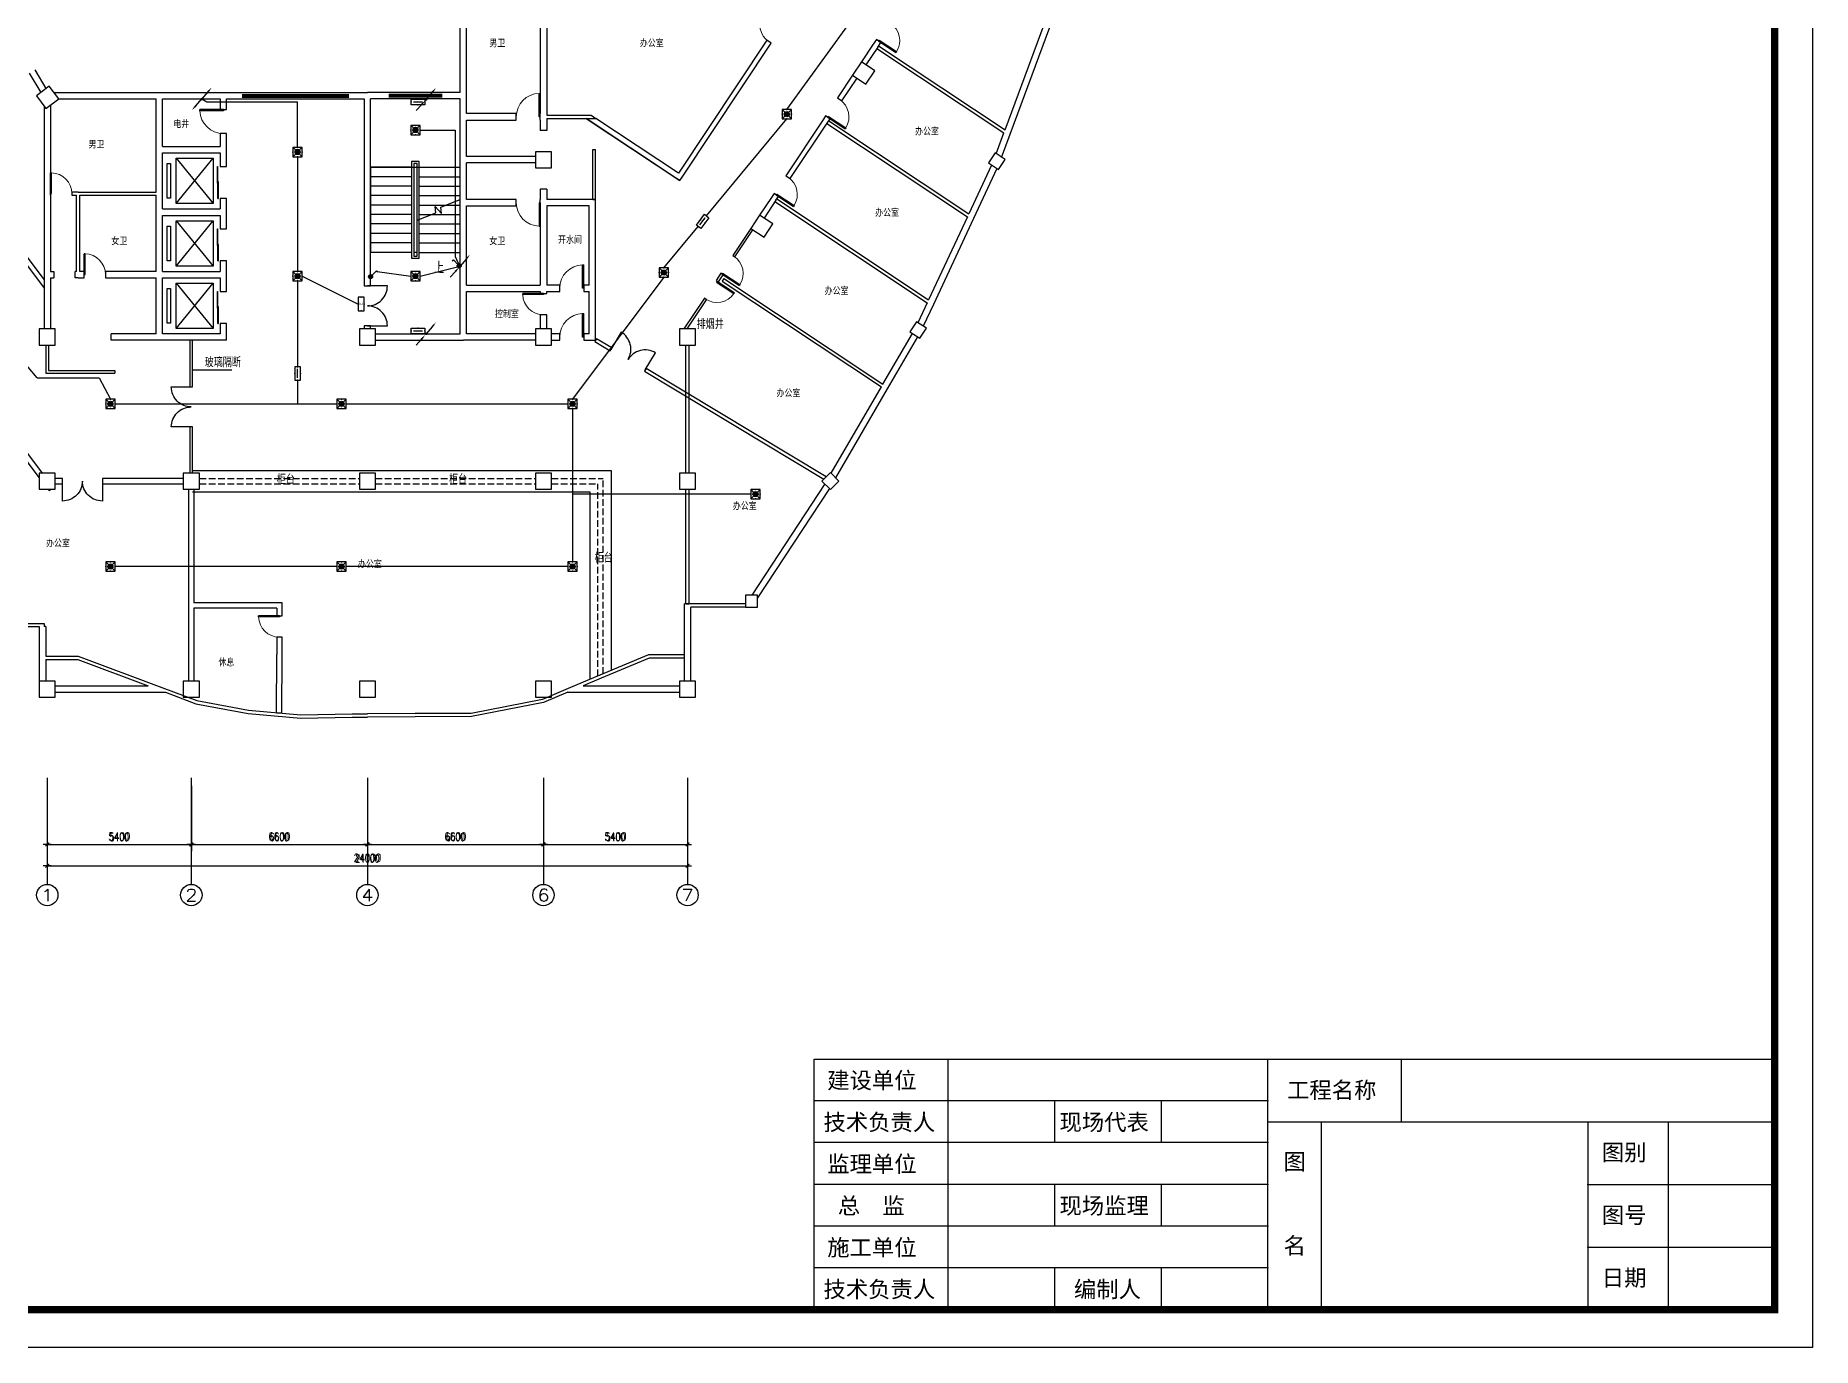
# Model space of a CAD drawing. Extents: x -149393 to 1177518, y -366685 to 296590.
# Drawn here: x 659243 to 725849, y -276685 to -227495 of the extents above; entities that cross this region are included whole.
import ezdxf
from ezdxf.enums import TextEntityAlignment as Align

# ---------------------------------------------------------------- set-up
doc = ezdxf.new("R2010")
doc.units = 0
doc.header["$LTSCALE"] = 1000
doc.header["$MEASUREMENT"] = 0
doc.linetypes.add('DASH', pattern=[0.35, 0.25, -0.1])
doc.linetypes.add('常规', pattern=[20, 10, 0, 10])
doc.layers.get('0').update_dxf_attribs({"linetype": 'CONTINUOUS'})
doc.layers.get('Defpoints').update_dxf_attribs({"linetype": 'CONTINUOUS'})
for name, color, linetype in [('AXIS', 3, 'CONTINUOUS'), ('COLUMN', 9, 'CONTINUOUS'), ('EQUIP-消防', 3, 'CONTINUOUS'), ('LWIRE', 4, 'CONTINUOUS'), ('PUB_TITLE', 253, 'CONTINUOUS'), ('STAIR', 2, 'CONTINUOUS'), ('TEL_SYMB', 3, 'CONTINUOUS'), ('TEL_TEXT', 7, 'CONTINUOUS'), ('TH_TEXT', 7, 'CONTINUOUS'), ('WALL', 9, 'CONTINUOUS'), ('WALL-MOVE', 6, 'CONTINUOUS'), ('WINDOW', 4, 'CONTINUOUS'), ('WIRE-应急', 60, '常规')]:
    doc.layers.add(name, color=color, linetype=linetype)
doc.styles.add('_TCH_AXIS', font='COMPLEX', dxfattribs={"bigfont": 'GBCBIG'})
doc.styles.add('_TCH_DIM', font='SIMPLEX', dxfattribs={"bigfont": 'GBCBIG'})
doc.styles.add('_TCH_DIM_T3', font='SIMPLEX', dxfattribs={"width": 0.705882, "bigfont": 'GBCBIG'})
doc.styles.add('_TEL_DIM', font='', dxfattribs={"width": 0.8, "height": 3.5})
doc.styles.add('DIM_FONT', font='SIMPLEX.shx', dxfattribs={"width": 0.8})
doc.styles.get("Standard").update_dxf_attribs({"font": 'gbenor.shx', "bigfont": 'gbcbig.shx'})
doc.styles.add('宋体', font='')
doc.styles.get('_TEL_DIM').set_extended_font_data('SimSun')
doc.styles.get('宋体').set_extended_font_data('SimSun')
doc.dimstyles.new('_TCH_ARCH&&100', dxfattribs={"dimtxt": 297.5, "dimasz": 100, "dimexe": 250, "dimexo": 300, "dimgap": 126.25, "dimtad": 1, "dimdec": 0, "dimzin": 0, "dimdsep": 46, "dimtxsty": '_TCH_DIM_T3', "dimblk": 'ARCHTICK', "dimcen": 0.09, "dimclrt": 7, "dimazin": 2, "dimtfac": 1, "dimtdec": 0, "dimtix": 1, "dimtmove": 2, "dimatfit": 3, "dimfxl": 1, "dimtolj": 1, "dimtzin": 0, "dimarcsym": 0})
doc.dimstyles.new('DIMN', dxfattribs={"dimtxt": 300, "dimasz": 1, "dimexe": 250, "dimexo": 300, "dimgap": 150, "dimtad": 1, "dimdec": 0, "dimdsep": 46, "dimtxsty": 'DIM_FONT', "dimblk": '_DIMX', "dimcen": 2.5, "dimclrt": 7, "dimadec": 0, "dimazin": 0, "dimtfac": 1, "dimtdec": 0, "dimtix": 1, "dimtmove": 2, "dimatfit": 3, "dimldrblk": '_DIMX', "dimfxl": 1, "dimtolj": 1, "dimarcsym": 0})

# ---------------------------------------------------------------- blocks, each defined once
blk = doc.blocks.new('$equip_U$00000427(cyc-PC)')
for p, q in [((-0.43, -0.43), (0.43, 0.43)), ((-0.43, 0.43), (0.43, -0.43))]:
    blk.add_line(p, q)
blk.add_lwpolyline([(-0.5, 0.5), (-0.5, -0.5), (0.5, -0.5), (0.5, 0.5)], close=True)
blk.add_circle((0, 0), 0.275)
for p in [(-0.5, 0), (0, 0.5), (0.5, 0), (0, -0.5)]:
    blk.add_point(p)
for points in [[(-0.24, 0.14), (0.24, 0.14), (-0.27, 0), (0.27, 0)], [(-0.24, -0.14), (0.24, -0.14), (-0.27, 0), (0.27, 0)], [(-0.14, 0.24), (0.14, 0.24), (-0.24, 0.14), (0.24, 0.14)], [(0, 0.27), (0, 0.27), (-0.14, 0.24), (0.14, 0.24)], [(-0.14, -0.24), (0.14, -0.24), (-0.24, -0.14), (0.24, -0.14)], [(0, -0.27), (0, -0.27), (-0.14, -0.24), (0.14, -0.24)]]:
    blk.add_solid(points)
at = {"color": 7, "style": '_TEL_DIM', "flags": 1}
blk.add_attdef('A', text='', height=0.00002, dxfattribs=at).set_placement((0, 0), align=Align.MIDDLE_CENTER)
blk = doc.blocks.new('$TelecSys$00000079')
for p, q in [((0.7, 0.7), (0, 0)), ((0.1, 0.1), (0.1, 0.1)), ((-0.1, -0.1), (-0.1, -0.1))]:
    blk.add_line(p, q)
at = {"const_width": 0.142}
blk.add_lwpolyline([(-0.07, 0, 1), (0.07, 0, 1)], format="xyb", close=True, dxfattribs=at)
blk.add_solid([(0.63, 0.77), (0.77, 0.63), (1.15, 1.15)])
at = {"width": 0.8, "flags": 9}
blk.add_attdef('A', (0, 0), '', height=0.00002, dxfattribs=at)
blk = doc.blocks.new('$TelecSys$00000078')
for p, q in [((0.1, 0.1), (0.1, 0.1)), ((1.15, 1.15), (0.55, 0.55)), ((-0.1, -0.1), (-0.1, -0.1))]:
    blk.add_line(p, q)
at = {"const_width": 0.142}
blk.add_lwpolyline([(-0.07, 0, 1), (0.07, 0, 1)], format="xyb", close=True, dxfattribs=at)
blk.add_solid([(0.62, 0.48), (0.48, 0.62), (0.1, 0.1)])
at = {"width": 0.8, "flags": 9}
blk.add_attdef('A', (0, 0), '', height=0.00002, dxfattribs=at)
blk = doc.blocks.new('$equip_U$00000108(cyc-PC)')
for p, q in [((-0.72, 0.6), (-0.72, 0)), ((0.72, 0.6), (-0.72, 0.6)), ((-0.72, 0), (0.72, 0)), ((-0.48, 0.3), (0.48, 0.3)), ((0.72, 0), (0.72, 0.6))]:
    blk.add_line(p, q)
for p in [(-0.72, 0.3), (0, 0.6), (0, 0), (0.72, 0.3)]:
    blk.add_point(p)
blk.add_solid([(0.24, 0.23), (0.53, 0.3), (0.24, 0.37)])
at = {"color": 7, "style": '_TEL_DIM', "flags": 1}
blk.add_attdef('A', text='', height=0.00002, dxfattribs=at).set_placement((0, 0), align=Align.MIDDLE_CENTER)
blk = doc.blocks.new('$equip_U$00000446(cyc-PC)')
for p, q in [((0.72, 0.66), (-0.72, 0.66)), ((-0.72, 0.66), (-0.72, 0)), ((-0.72, 0), (0.72, 0)), ((0.72, 0), (0.72, 0.66))]:
    blk.add_line(p, q)
for p in [(-0.72, 0.33), (0, 0.66), (0, 0), (0.72, 0.33)]:
    blk.add_point(p)
at = {"width": 0.8}
blk.add_text('E', height=0.45, dxfattribs=at).set_placement((-0.08, 0.11))
at = {"color": 7, "style": '_TEL_DIM', "flags": 1}
blk.add_attdef('A', text='', height=0.00002, dxfattribs=at).set_placement((0, 0), align=Align.MIDDLE_CENTER)
blk = doc.blocks.new('$equip_U$00000423(cyc-PC)')
for p, q in [((0.15, 0.36), (0.63, 0.83)), ((0.63, 0.83), (0.77, 0.69))]:
    blk.add_line(p, q)
blk.add_circle((0, 0.21), 0.208)
for p in [(-0.21, 0.21), (-0.05, 0.4), (0, 0), (0.21, 0.21), (0.7, 0.76)]:
    blk.add_point(p)
for points in [[(-0.18, 0.31), (0.18, 0.31), (-0.21, 0.21), (0.21, 0.21)], [(-0.18, 0.1), (0.18, 0.1), (-0.21, 0.21), (0.21, 0.21)], [(-0.1, 0.39), (0.1, 0.39), (-0.18, 0.31), (0.18, 0.31)], [(-0.1, 0.03), (0.1, 0.03), (-0.18, 0.1), (0.18, 0.1)], [(0, 0.42), (0, 0.42), (-0.1, 0.39), (0.1, 0.39)], [(0, 0), (0, 0), (-0.1, 0.03), (0.1, 0.03)]]:
    blk.add_solid(points)
at = {"color": 7, "style": '_TEL_DIM', "flags": 1}
blk.add_attdef('A', text='', height=0.00002, dxfattribs=at).set_placement((0, 0), align=Align.MIDDLE_CENTER)
blk = doc.blocks.new('_DIMX')
blk.add_line((-150, 0), (150, 0))
at = {"const_width": 50}
blk.add_lwpolyline([(-70, -70), (70, 70)], dxfattribs=at)
blk = doc.blocks.new('_ArchTick')
at = {"color": 0, "linetype": 'ByBlock', "const_width": 0.4}
blk.add_lwpolyline([(-0.5, -0.5), (0.5, 0.5)], dxfattribs=at)
blk = doc.blocks.new('*D1263')
at = {"layer": 'AXIS', "color": 0, "lineweight": -2, "transparency": 16777216}
for p, q in [((671683, -255624), (671683, -258074)), ((678283, -255624), (678283, -258074)), ((671683, -257824), (678283, -257824))]:
    blk.add_line(p, q, dxfattribs=at)
at = {"layer": 'Defpoints', "color": 0, "transparency": 16777216}
for p in [(671683, -255324), (678283, -255324), (678283, -257824)]:
    blk.add_point(p, dxfattribs=at)
at = {"layer": 'AXIS', "color": 0, "lineweight": -2, "transparency": 16777216, "xscale": 100, "yscale": 100, "zscale": 100, "rotation": 180}
blk.add_blockref('_ArchTick', (671683, -257824), dxfattribs=at)
at = {"layer": 'AXIS', "color": 0, "lineweight": -2, "transparency": 16777216, "xscale": 100, "yscale": 100, "zscale": 100}
blk.add_blockref('_ArchTick', (678283, -257824), dxfattribs=at)
at = {"layer": 'AXIS', "color": 7, "transparency": 16777216, "insert": (674983, -257549), "char_height": 297.5, "attachment_point": 5, "style": '_TCH_DIM_T3'}
blk.add_mtext('\\A1;6600', dxfattribs=at)
blk = doc.blocks.new('*D1264')
at = {"layer": 'AXIS', "color": 0, "lineweight": -2, "transparency": 16777216}
for p, q in [((678283, -255624), (678283, -258074)), ((683683, -255624), (683683, -258074)), ((678283, -257824), (683683, -257824))]:
    blk.add_line(p, q, dxfattribs=at)
at = {"layer": 'Defpoints', "color": 0, "transparency": 16777216}
for p in [(678283, -255324), (683683, -255324), (683683, -257824)]:
    blk.add_point(p, dxfattribs=at)
at = {"layer": 'AXIS', "color": 0, "lineweight": -2, "transparency": 16777216, "xscale": 100, "yscale": 100, "zscale": 100, "rotation": 180}
blk.add_blockref('_ArchTick', (678283, -257824), dxfattribs=at)
at = {"layer": 'AXIS', "color": 0, "lineweight": -2, "transparency": 16777216, "xscale": 100, "yscale": 100, "zscale": 100}
blk.add_blockref('_ArchTick', (683683, -257824), dxfattribs=at)
at = {"layer": 'AXIS', "color": 7, "transparency": 16777216, "insert": (680983, -257549), "char_height": 297.5, "attachment_point": 5, "style": '_TCH_DIM_T3'}
blk.add_mtext('\\A1;5400', dxfattribs=at)
blk = doc.blocks.new('*D1265')
at = {"layer": 'AXIS', "color": 0, "lineweight": -2, "transparency": 16777216}
for p, q in [((665083, -255624), (665083, -258074)), ((671683, -255624), (671683, -258074)), ((665083, -257824), (671683, -257824))]:
    blk.add_line(p, q, dxfattribs=at)
at = {"layer": 'Defpoints', "color": 0, "transparency": 16777216}
for p in [(665083, -255324), (671683, -255324), (671683, -257824)]:
    blk.add_point(p, dxfattribs=at)
at = {"layer": 'AXIS', "color": 0, "lineweight": -2, "transparency": 16777216, "xscale": 100, "yscale": 100, "zscale": 100, "rotation": 180}
blk.add_blockref('_ArchTick', (665083, -257824), dxfattribs=at)
at = {"layer": 'AXIS', "color": 0, "lineweight": -2, "transparency": 16777216, "xscale": 100, "yscale": 100, "zscale": 100}
blk.add_blockref('_ArchTick', (671683, -257824), dxfattribs=at)
at = {"layer": 'AXIS', "color": 7, "transparency": 16777216, "insert": (668383, -257549), "char_height": 297.5, "attachment_point": 5, "style": '_TCH_DIM_T3'}
blk.add_mtext('\\A1;6600', dxfattribs=at)
blk = doc.blocks.new('*D1266')
at = {"layer": 'AXIS', "color": 0, "lineweight": -2, "transparency": 16777216}
for p, q in [((659683, -255624), (659683, -258074)), ((665083, -255624), (665083, -258074)), ((659683, -257824), (665083, -257824))]:
    blk.add_line(p, q, dxfattribs=at)
at = {"layer": 'Defpoints', "color": 0, "transparency": 16777216}
for p in [(659683, -255324), (665083, -255324), (665083, -257824)]:
    blk.add_point(p, dxfattribs=at)
at = {"layer": 'AXIS', "color": 0, "lineweight": -2, "transparency": 16777216, "xscale": 100, "yscale": 100, "zscale": 100, "rotation": 180}
blk.add_blockref('_ArchTick', (659683, -257824), dxfattribs=at)
at = {"layer": 'AXIS', "color": 0, "lineweight": -2, "transparency": 16777216, "xscale": 100, "yscale": 100, "zscale": 100}
blk.add_blockref('_ArchTick', (665083, -257824), dxfattribs=at)
at = {"layer": 'AXIS', "color": 7, "transparency": 16777216, "insert": (662383, -257549), "char_height": 297.5, "attachment_point": 5, "style": '_TCH_DIM_T3'}
blk.add_mtext('\\A1;5400', dxfattribs=at)
blk = doc.blocks.new('*D1267')
at = {"layer": 'AXIS', "color": 0, "lineweight": -2, "transparency": 16777216}
for p, q in [((659683, -255624), (659683, -258874)), ((683683, -255624), (683683, -258874)), ((659683, -258624), (683683, -258624))]:
    blk.add_line(p, q, dxfattribs=at)
at = {"layer": 'Defpoints', "color": 0, "transparency": 16777216}
for p in [(659683, -255324), (683683, -255324), (683683, -258624)]:
    blk.add_point(p, dxfattribs=at)
at = {"layer": 'AXIS', "color": 0, "lineweight": -2, "transparency": 16777216, "xscale": 100, "yscale": 100, "zscale": 100, "rotation": 180}
blk.add_blockref('_ArchTick', (659683, -258624), dxfattribs=at)
at = {"layer": 'AXIS', "color": 0, "lineweight": -2, "transparency": 16777216, "xscale": 100, "yscale": 100, "zscale": 100}
blk.add_blockref('_ArchTick', (683683, -258624), dxfattribs=at)
at = {"layer": 'AXIS', "color": 7, "transparency": 16777216, "insert": (671683, -258349), "char_height": 297.5, "attachment_point": 5, "style": '_TCH_DIM_T3'}
blk.add_mtext('\\A1;24000', dxfattribs=at)
blk = doc.blocks.new('_FZHK')
blk.add_lwpolyline([(-0.5, -0.5), (0.5, -0.5), (0.5, 0.5), (-0.5, 0.5)], close=True)
blk = doc.blocks.new('$TCHSYS$DOOR2D')
for p, q in [((0.45, 0.975), (0.5, 0.975)), ((0.45, 0), (0.45, 0.975)), ((0.5, 0), (0.5, 0.975)), ((0.5, 0), (0.45, 0))]:
    blk.add_line(p, q)
at = {"lineweight": 13}
blk.add_arc((0.475, 0), 0.975, 91.46928, 180, dxfattribs=at)
blk = doc.blocks.new('$DorLib2D$00000029')
for p, q in [((-0.5, 0.169), (0.02, 0.169)), ((-0.5, 0.169), (-0.5, 0.15)), ((-0.5, 0.15), (0.02, 0.15)), ((-0.02, 0.187), (-0.02, 0.169)), ((-0.02, 0.187), (0.5, 0.187)), ((-0.02, 0.169), (0.5, 0.169)), ((0.02, 0.15), (0.02, 0.169)), ((0.5, 0.187), (0.5, 0.169))]:
    blk.add_line(p, q)
blk = doc.blocks.new('$DorLib2D$00000001')
for p, q in [((0.45, 0.975), (0.5, 0.975)), ((0.45, 0), (0.45, 0.975)), ((0.5, 0), (0.5, 0.975)), ((0.5, 0), (0.45, 0))]:
    blk.add_line(p, q)
at = {"lineweight": 13}
blk.add_arc((0.475, 0), 0.975, 91.46928, 180, dxfattribs=at)
blk = doc.blocks.new('$TCHSYS$WIN2D')
for p, q in [((-0.5, 0.5), (0.5, 0.5)), ((0.5, 0.167), (-0.5, 0.167)), ((0.5, -0.167), (-0.5, -0.167)), ((-0.5, -0.5), (0.5, -0.5))]:
    blk.add_line(p, q)
blk = doc.blocks.new('会签栏')
at = {"layer": 'PUB_TITLE', "color": 4, "lineweight": 30}
blk.add_lwpolyline([(-18000, 0), (-18000, 4700), (0, 4700)], dxfattribs=at)
at = {"layer": 'PUB_TITLE', "color": 4}
for points in [[(-15500, 4700), (-15500, 0)], [(-9500, 0), (-9500, 4700)], [(-7000, 4700), (-7000, 3525)], [(-9500, 3917), (-18000, 3917)], [(-13500, 3917), (-13500, 3133)], [(-11500, 3917), (-11500, 3133)], [(-9500, 3525), (0, 3525)], [(-8500, 3525), (-8500, 0)], [(-3500, 3525), (-3500, 0)], [(-2000, 3525), (-2000, 0)], [(-9500, 3133), (-18000, 3133)], [(-9500, 2350), (-18000, 2350)], [(-13500, 2350), (-13500, 1567)], [(-11500, 2350), (-11500, 1567)], [(-3500, 2350), (0, 2350)], [(-9500, 1567), (-18000, 1567)], [(-3500, 1175), (0, 1175)], [(-9500, 783), (-18000, 783)], [(-13500, 783), (-13500, 0)], [(-11500, 783), (-11500, 0)]]:
    blk.add_lwpolyline(points, dxfattribs=at)
at = {"layer": 'PUB_TITLE'}
for p in [(-9500, 3917), (-9500, 3133), (-9500, 2350), (-9500, 1567), (-3500, 1175), (-9500, 783)]:
    blk.add_point(p, dxfattribs=at)
at = {"layer": 'PUB_TITLE', "color": 4}
blk.add_point((-3500, 2350), dxfattribs=at)
at = {"lineweight": -3, "style": '宋体'}
for s, p in [('建设单位', (-17758, 4147)), ('工程名称', (-9140, 3965)), ('技术负责人', (-17828, 3363)), ('现场代表', (-13405, 3363)), ('图别', (-3241, 2796)), ('监理单位', (-17758, 2580)), ('图', (-9206, 2624)), ('总  监', (-17560, 1797)), ('现场监理', (-13405, 1797)), ('图号', (-3241, 1621)), ('施工单位', (-17758, 1013)), ('名', (-9206, 1049)), ('日期', (-3241, 446)), ('技术负责人', (-17828, 230)), ('编制人', (-13134, 230))]:
    blk.add_text(s, height=307, dxfattribs=at).set_placement(p)

msp = doc.modelspace()

# ---------------------------------------------------------------- linework, layer by layer
at = {"color": 59}
for p, q in [((664509.1, -232098.2), (665899.3, -233798.2)), ((664509.1, -233798.2), (665899.3, -232098.2)), ((664509.1, -234438.2), (665899.3, -236138.2)), ((664509.1, -236138.2), (665899.3, -234438.2)), ((664509.1, -236778.2), (665899.3, -238478.2)), ((664509.1, -238478.2), (665899.3, -236778.2))]:
    msp.add_line(p, q, dxfattribs=at)
for points in [[(679884.5, -230602.7), (683397.2, -232936.6)], [(665132.8, -240023.2), (666596.8, -240023.2)], [(665132.8, -243798.2), (680822.8, -243798.2), (680822.8, -251305.1)], [(665132.8, -244598.2), (680022.8, -244598.2), (680022.8, -251640.4)]]:
    msp.add_lwpolyline(points)
for points in [[(664179.2, -232298.2), (664307.6, -232298.2), (664307.6, -233598.2), (664179.2, -233598.2)], [(664509.1, -232098.2), (665899.3, -232098.2), (665899.3, -233798.2), (664509.1, -233798.2)], [(664509.1, -234438.2), (665899.3, -234438.2), (665899.3, -236138.2), (664509.1, -236138.2)], [(664179.2, -234638.2), (664307.6, -234638.2), (664307.6, -235938.2), (664179.2, -235938.2)], [(664179.2, -236978.2), (664307.6, -236978.2), (664307.6, -238278.2), (664179.2, -238278.2)], [(664509.1, -236778.2), (665899.3, -236778.2), (665899.3, -238478.2), (664509.1, -238478.2)]]:
    msp.add_lwpolyline(points, close=True, dxfattribs=at)
at = {"layer": 'AXIS'}
for p, q in [((659682.8, -255324), (659682.8, -259324)), ((665082.8, -255324), (665082.8, -259324)), ((671682.8, -255324), (671682.8, -259324)), ((678282.8, -255324), (678282.8, -259324)), ((683682.8, -255324), (683682.8, -259324))]:
    msp.add_line(p, q, dxfattribs=at)
for centre in [(659682.8, -259724), (665082.8, -259724), (671682.8, -259724), (678282.8, -259724), (683682.8, -259724)]:
    msp.add_circle(centre, 400, dxfattribs=at)
at = {"layer": 'PUB_TITLE'}
msp.add_lwpolyline([(607049.5, -192676.1), (725849.5, -192676.1), (725849.5, -276684.6), (607049.5, -276684.6)], close=True, dxfattribs=at)
at = {"layer": 'PUB_TITLE', "const_width": 270.7}
msp.add_lwpolyline([(614120.9, -194090.4), (724435.2, -194090.4), (724435.2, -275270.4), (614120.9, -275270.4), (614120.9, -194090.4)], close=True, dxfattribs=at)
at = {"layer": 'STAIR', "color": 59}
for p, q in [((671802.8, -232435), (671802.8, -235624.4)), ((673338.4, -232435), (671802.8, -232435)), ((671802.8, -232435), (675162.8, -232435)), ((673627.2, -232218.5), (673338.4, -232218.5)), ((673338.4, -232218.5), (673338.4, -235841)), ((673548.4, -232297.2), (673417.2, -232297.2)), ((673417.2, -232297.2), (673417.2, -235762.2)), ((673417.2, -232435), (673417.2, -235624.4)), ((673548.4, -235762.2), (673548.4, -232297.2)), ((673548.4, -234278.1), (673548.4, -232435)), ((673627.2, -235841), (673627.2, -232218.5)), ((673627.2, -232435), (675162.8, -232435)), ((675162.8, -233640.2), (675162.8, -232435)), ((673338.4, -232789.4), (671802.8, -232789.4)), ((673627.2, -232789.4), (675162.8, -232789.4)), ((673338.4, -233143.8), (671802.8, -233143.8)), ((673338.4, -233498.1), (671802.8, -233498.1)), ((673627.2, -233143.8), (675162.8, -233143.8)), ((673627.2, -233498.1), (675162.8, -233498.1)), ((674433.1, -233928.5), (675162.8, -233640.2)), ((675162.8, -235624.4), (675162.8, -233781.3)), ((673338.4, -233852.5), (671802.8, -233852.5)), ((673338.4, -234206.9), (671802.8, -234206.9)), ((673548.4, -234419.2), (674253.7, -234140.5)), ((673548.4, -235624.4), (673548.4, -234419.2)), ((673627.2, -233852.5), (674625.4, -233852.5)), ((673627.2, -234206.9), (674085.7, -234206.9)), ((674085.7, -234206.9), (675162.8, -234206.9)), ((674253.7, -234140.5), (674226.9, -233907.9)), ((674226.9, -233907.9), (674461.1, -234172)), ((674461.1, -234172), (674433.1, -233928.5)), ((674625.4, -233852.5), (675162.8, -233852.5)), ((673338.4, -234561.3), (671802.8, -234561.3)), ((673338.4, -234915.6), (671802.8, -234915.6)), ((673627.2, -234561.3), (675162.8, -234561.3)), ((673627.2, -234915.6), (675162.8, -234915.6)), ((673338.4, -235270), (671802.8, -235270)), ((673338.4, -235624.4), (671802.8, -235624.4)), ((673548.4, -235624.4), (673417.2, -235624.4)), ((673417.2, -235762.2), (673548.4, -235762.2)), ((673627.2, -235270), (675162.8, -235270)), ((673627.2, -235624.4), (675162.8, -235624.4)), ((673338.4, -235841), (673627.2, -235841))]:
    msp.add_line(p, q, dxfattribs=at)
at = {"layer": 'TEL_SYMB', "color": 59}
msp.add_lwpolyline([(674355.6, -235801.6, 0, 0, 0), (674355.6, -234600.6, 105, 0, 0), (674355.6, -234206.9, 0, 0, 0)], format="xyseb", dxfattribs=at)
at = {"layer": 'WALL', "color": 59}
for p, q in [((695583.8, -231025.1), (697551.3, -225711)), ((675162.8, -229633.3), (675162.8, -226168.8)), ((675402.8, -229753.3), (675402.8, -226301.7)), ((695777.7, -231192.8), (697756.7, -225847.5)), ((678162.8, -226978.3), (678162.8, -230422.7)), ((678402.8, -226978.3), (678402.8, -230482.7)), ((690778.2, -227976.4), (695541, -231140.8)), ((690844.7, -227876.4), (695583.8, -231025.1)), ((659005.3, -228901.5), (659436.6, -229631.5)), ((659211.9, -228779.4), (659629.8, -229486.6)), ((659934.1, -229633.3), (663882.8, -229633.3)), ((663882.8, -229633.3), (666282.8, -229633.3)), ((666282.8, -229633.3), (671682.8, -229633.3)), ((675162.8, -229633.3), (671682.8, -229633.3)), ((675402.8, -230422.7), (675402.8, -229753.3)), ((659562.8, -230138.3), (659562.8, -236458.2)), ((659802.8, -230106.8), (659802.8, -236338.2)), ((660114.1, -229873.3), (663762.8, -229873.3)), ((663762.8, -231778.2), (663762.8, -229873.3)), ((664002.8, -229873.3), (666162.8, -229873.3)), ((664002.8, -231658.2), (664002.8, -229873.3)), ((666162.8, -229873.3), (666162.8, -230270.7)), ((666162.8, -230270.7), (666402.8, -230270.7)), ((666402.8, -230270.7), (666402.8, -229873.3)), ((666402.8, -229873.3), (671562.8, -229873.3)), ((671562.8, -229873.3), (671562.8, -236881.9)), ((675162.8, -229873.3), (671802.8, -229873.3)), ((671802.8, -236881.9), (671802.8, -229873.3)), ((675162.8, -230542.7), (675162.8, -229873.3)), ((677262.8, -230422.7), (675402.8, -230422.7)), ((677262.8, -230662.7), (677262.8, -230422.7)), ((678162.8, -230662.7), (678162.8, -230422.7)), ((675162.8, -232153.3), (675162.8, -230542.7)), ((675402.8, -232033.3), (675402.8, -230662.7)), ((675402.8, -230662.7), (677262.8, -230662.7)), ((678162.8, -230662.7), (678162.8, -231053.3)), ((678402.8, -231053.3), (678162.8, -231053.3)), ((678402.8, -230482.7), (680065.3, -230482.7)), ((678402.8, -230602.7), (678402.8, -231053.3)), ((678402.8, -230602.7), (680245.9, -230602.7)), ((680065.3, -230482.7), (680245.9, -230602.7)), ((688907.8, -230791.6), (694171.6, -234288.9)), ((688974.2, -230691.7), (694222.9, -234178.9)), ((663762.8, -233362.5), (663762.8, -231778.2)), ((664002.8, -231658.2), (666162.8, -231658.2)), ((666402.8, -231170.7), (666162.8, -231170.7)), ((666162.8, -231170.7), (666162.8, -231658.2)), ((666402.8, -231778.2), (666402.8, -231170.7)), ((666402.8, -232408.3), (666402.8, -231778.2)), ((695250.3, -231926.1), (695541, -231140.8)), ((695455.7, -232062.5), (695777.7, -231192.8)), ((664002.8, -231898.2), (666162.8, -231898.2)), ((664002.8, -233422.5), (664002.8, -231898.2)), ((666162.8, -231898.2), (666162.8, -232408.3)), ((666162.8, -232408.3), (666402.8, -232408.3)), ((675162.8, -233764), (675162.8, -232153.3)), ((677982.8, -232033.3), (675402.8, -232033.3)), ((677982.8, -232273.3), (675402.8, -232273.3)), ((675402.8, -233644), (675402.8, -232273.3)), ((695075.5, -232350.2), (694222.9, -234178.9)), ((695277.6, -232484.5), (694407.1, -234351.8)), ((659802.8, -233482.5), (659802.8, -233362.5)), ((660843.1, -233362.5), (660602.8, -233362.5)), ((660602.8, -233362.5), (660602.8, -233482.5)), ((660602.8, -233482.5), (660783.1, -233482.5)), ((660783.1, -236338.2), (660783.1, -233482.5)), ((660843.1, -233362.5), (663762.8, -233362.5)), ((660903.1, -236338.2), (660903.1, -233482.5)), ((660903.1, -233482.5), (663762.8, -233482.5)), ((663762.8, -234118.2), (663762.8, -233482.5)), ((664002.8, -233998.2), (664002.8, -233422.5)), ((666402.8, -233608.3), (666162.8, -233608.3)), ((666162.8, -233608.3), (666162.8, -233998.2)), ((666402.8, -234118.2), (666402.8, -233608.3)), ((675162.8, -236968.6), (675162.8, -233764)), ((677262.8, -233644), (675402.8, -233644)), ((677262.8, -233884), (677262.8, -233644)), ((678162.8, -233253.3), (678162.8, -233644)), ((678402.8, -233253.3), (678162.8, -233253.3)), ((678162.8, -233884), (678162.8, -233644)), ((678402.8, -233253.3), (678402.8, -233644)), ((680238.8, -233644), (678402.8, -233644)), ((680238.8, -236968.6), (680238.8, -233644)), ((686959.8, -233723.5), (692667.3, -237515.5)), ((687026.3, -233623.6), (692718.5, -237405.5)), ((663762.8, -236338.2), (663762.8, -234118.2)), ((664002.8, -233998.2), (666162.8, -233998.2)), ((664002.8, -236338.2), (664002.8, -234238.2)), ((664002.8, -234238.2), (666162.8, -234238.2)), ((666162.8, -234238.2), (666162.8, -234748.3)), ((666402.8, -234748.3), (666402.8, -234118.2)), ((675402.8, -233884), (677262.8, -233884)), ((675402.8, -236848.6), (675402.8, -233884)), ((678162.8, -233884), (678162.8, -236848.6)), ((678402.8, -233884), (678402.8, -236848.6)), ((679998.8, -233884), (678402.8, -233884)), ((679998.8, -236848.6), (679998.8, -233884)), ((694171.6, -234288.9), (692718.5, -237405.5)), ((694407.1, -234351.8), (692902.7, -237578.4)), ((666162.8, -234748.3), (666402.8, -234748.3)), ((659802.8, -236338.2), (659922.8, -236338.2)), ((659922.8, -236338.2), (659922.8, -236578.2)), ((660783.1, -236338.2), (660723.1, -236338.2)), ((660723.1, -236578.2), (660723.1, -236338.2)), ((661062.9, -236338.2), (660903.1, -236338.2)), ((661062.9, -236578.2), (661062.9, -236338.2)), ((663762.8, -236338.2), (661862.9, -236338.2)), ((661862.9, -236338.2), (661862.9, -236578.2)), ((664002.8, -236338.2), (666162.8, -236338.2)), ((666402.8, -235948.3), (666162.8, -235948.3)), ((666162.8, -235948.3), (666162.8, -236338.2)), ((666402.8, -236458.2), (666402.8, -235948.3)), ((659562.8, -236458.2), (659562.8, -236964.9)), ((659562.8, -236964.9), (659562.8, -238498.2)), ((659802.8, -236578.2), (659922.8, -236578.2)), ((659802.8, -236578.2), (659802.8, -236964.9)), ((659802.8, -236964.9), (659802.8, -238498.2)), ((660843.1, -236578.2), (660723.1, -236578.2)), ((660843.1, -236578.2), (661062.9, -236578.2)), ((661862.9, -236578.2), (663762.8, -236578.2)), ((663762.8, -238678.2), (663762.8, -236578.2)), ((664002.8, -238678.2), (664002.8, -236578.2)), ((664002.8, -236578.2), (666162.8, -236578.2)), ((666162.8, -236578.2), (666162.8, -237088.3)), ((666162.8, -237088.3), (666402.8, -237088.3)), ((666402.8, -237088.3), (666402.8, -236458.2)), ((671562.8, -236881.9), (671802.8, -236881.9)), ((675162.8, -238678.2), (675162.8, -236968.6)), ((675402.8, -236848.6), (678162.8, -236848.6)), ((675402.8, -238678.2), (675402.8, -237088.6)), ((675402.8, -237088.6), (678162.8, -237088.6)), ((678162.8, -237088.6), (678162.8, -237167)), ((678894.2, -236848.6), (678402.8, -236848.6)), ((678402.8, -237167), (678402.8, -237088.6)), ((678402.8, -237088.6), (678894.2, -237088.6)), ((678894.2, -237088.6), (678894.2, -236848.6)), ((679998.8, -236848.6), (679794.2, -236848.6)), ((679794.2, -236848.6), (679794.2, -237088.6)), ((679794.2, -237088.6), (679998.8, -237088.6)), ((679998.8, -238678.2), (679998.8, -237088.6)), ((680238.8, -238918.2), (680238.8, -236968.6)), ((685045.1, -236605.5), (684978.7, -236705.4)), ((684978.7, -236705.4), (690947, -240670.7)), ((685045.1, -236605.5), (691007.3, -240566.7)), ((678162.8, -237167), (678402.8, -237167)), ((692667.3, -237515.5), (692319, -238262.6)), ((692902.7, -237578.4), (692521.1, -238396.9)), ((666402.8, -238288.3), (666162.8, -238288.3)), ((666162.8, -238288.3), (666162.8, -238678.2)), ((666402.8, -238918.2), (666402.8, -238288.3)), ((671802.8, -238381.9), (671562.8, -238381.9)), ((671562.8, -238381.9), (671562.8, -238498.2)), ((671802.8, -238498.2), (671802.8, -238381.9)), ((678402.8, -237967), (678162.8, -237967)), ((678162.8, -237967), (678162.8, -238498.2)), ((678402.8, -238498.2), (678402.8, -237967)), ((663762.8, -238678.2), (662082.8, -238678.2)), ((662082.8, -238918.2), (662082.8, -238678.2)), ((663882.8, -238918.2), (662082.8, -238918.2)), ((665082.8, -238918.2), (663882.8, -238918.2)), ((665082.8, -238678.2), (664002.8, -238678.2)), ((666162.8, -238678.2), (665082.8, -238678.2)), ((666402.8, -238918.2), (665082.8, -238918.2)), ((671982.8, -238678.2), (675162.8, -238678.2)), ((671982.8, -238918.2), (675282.8, -238918.2)), ((677982.8, -238918.2), (675282.8, -238918.2)), ((677982.8, -238678.2), (675402.8, -238678.2)), ((678894.2, -238678.2), (678582.8, -238678.2)), ((678582.8, -238918.2), (678894.2, -238918.2)), ((678894.2, -238918.2), (678894.2, -238678.2)), ((679998.8, -238678.2), (679794.2, -238678.2)), ((679794.2, -238678.2), (679794.2, -238918.2)), ((679794.2, -238918.2), (680238.8, -238918.2)), ((680269.7, -238866.8), (680207.9, -238969.7)), ((680207.9, -238969.7), (680779.4, -239312.6)), ((680841.2, -239209.7), (680269.7, -238866.8)), ((683622.8, -243898.2), (683622.8, -239098.2)), ((683742.8, -243898.2), (683742.8, -239098.2)), ((691007.3, -240566.7), (692110.6, -238664.5)), ((691181.1, -240745.5), (692310.9, -238797.5)), ((680779.4, -239312.6), (680841.2, -239209.7)), ((682127.4, -239981.3), (682065.7, -240084.2)), ((682065.7, -240084.2), (688797.1, -244122.7)), ((688884.6, -244035.2), (682127.4, -239981.3)), ((689068.7, -243909.1), (690947, -240670.7)), ((689244.3, -244084.7), (691181.1, -240745.5)), ((688826.9, -244303.6), (686087, -248473.2)), ((683622.8, -248803.2), (683622.8, -244498.2)), ((683742.8, -248803.2), (683742.8, -244498.2)), ((689000.2, -244476.9), (686307.8, -248574.3)), ((685857.8, -248803.2), (683562.8, -248803.2)), ((683562.8, -251698.2), (683562.8, -248803.2)), ((683622.8, -248803.2), (683742.8, -248803.2)), ((685857.8, -248923.2), (683802.8, -248923.2)), ((683802.8, -251698.2), (683802.8, -248923.2)), ((657927.8, -249658.2), (659382.8, -249658.2)), ((658137.8, -249538.2), (659502.8, -249538.2)), ((659382.8, -249658.2), (659382.8, -250826)), ((659502.8, -249538.2), (659564.3, -249538.2)), ((659564.3, -249538.2), (659564.3, -249658.2)), ((659622.8, -249658.2), (659564.3, -249658.2)), ((659622.8, -249658.2), (659622.8, -250766)), ((659382.8, -250826), (659382.8, -251698.2)), ((659622.8, -250766), (660844.3, -250766)), ((659622.8, -250886), (659622.8, -251698.2)), ((659622.8, -250886), (660822.6, -250886)), ((660822.6, -250886), (663469.9, -251878.2)), ((660844.3, -250766), (663982.1, -251942.1)), ((682220, -250719.6), (680399.6, -251482.5)), ((682244.2, -250839.6), (680446, -251593.1)), ((683562.8, -250719.6), (682220, -250719.6)), ((683562.8, -250839.6), (682244.2, -250839.6)), ((683562.8, -250839.6), (683562.8, -250719.6)), ((680399.6, -251482.5), (679300.8, -251942.9)), ((680446, -251593.1), (679765.6, -251878.2)), ((659982.8, -251878.2), (663469.9, -251878.2)), ((659982.8, -252118.2), (664110.2, -252118.2)), ((663982.1, -251942.1), (665288.8, -252431.8)), ((664110.2, -252118.2), (665256.4, -252547.8)), ((665288.8, -252431.8), (667230.2, -252795.7)), ((678244.1, -252385.7), (675567.1, -252908.4)), ((679300.8, -251942.9), (678244.1, -252385.7)), ((679192.9, -252118.2), (678279.1, -252501.1)), ((679192.9, -252118.2), (683382.8, -252118.2)), ((679765.6, -251878.2), (683382.8, -251878.2)), ((665256.4, -252547.8), (667214, -252914.7)), ((667214, -252914.7), (669188.1, -253083.7)), ((667230.2, -252795.7), (669192.1, -252963.6)), ((669188.1, -253083.7), (671113.4, -253047)), ((669192.1, -252963.6), (671111.1, -252927)), ((671111.7, -253047), (671682.2, -253052.1)), ((671112.8, -252927), (671683.3, -252932.1)), ((673467.1, -252917.2), (671682.3, -252932.1)), ((673468.1, -253037.2), (671683.3, -253052.1)), ((675567.1, -252908.4), (673467.3, -252917.2)), ((675578.9, -253028.3), (673467.8, -253037.2)), ((678279.1, -252501.1), (675578.9, -253028.3))]:
    msp.add_line(p, q, dxfattribs=at)
at = {"layer": 'WALL'}
for p, q in [((686654.7, -227672.2), (683341.3, -232659.3)), ((683507.9, -232770), (686821.3, -227782.9)), ((686821.3, -227782.9), (686654.7, -227672.2)), ((690760.5, -227641.6), (690644.9, -227815.7)), ((690927.1, -227752.3), (690760.5, -227641.6)), ((690811.5, -227926.4), (690927.1, -227752.3)), ((690644.9, -227815.7), (690202.2, -228482)), ((690811.5, -227926.4), (690368.7, -228592.7)), ((653282.1, -228597.4), (659562.8, -236971.6)), ((659562.8, -236638.3), (653442.1, -228477.4)), ((689870.1, -228981.8), (689302, -229836.9)), ((689468.6, -229947.5), (690036.7, -229092.5)), ((689302, -229836.9), (689468.6, -229947.5)), ((683230.6, -232825.9), (679884.5, -230602.7)), ((683341.3, -232659.3), (680245.9, -230602.7)), ((688774.4, -230631), (687366.5, -232750.1)), ((687533.1, -232860.8), (688941, -230741.7)), ((688859.3, -230503.2), (688774.4, -230631)), ((689025.9, -230613.9), (688859.3, -230503.2)), ((688941, -230741.7), (689025.9, -230613.9)), ((683397.2, -232936.6), (683230.6, -232825.9)), ((683397.2, -232936.6), (683507.9, -232770)), ((683507.9, -232770), (683507.9, -232770)), ((687366.5, -232750.1), (687533.1, -232860.8)), ((686826.5, -233562.9), (686383.8, -234229.2)), ((686993.1, -233673.5), (686550.3, -234339.9)), ((686923.8, -233416.4), (686826.5, -233562.9)), ((687090.3, -233527.1), (686923.8, -233416.4)), ((686993.1, -233673.5), (687090.3, -233527.1)), ((686051.7, -234729), (685378.4, -235742.5)), ((685461.6, -235797.8), (686135, -234784.3)), ((685378.4, -235742.5), (685461.6, -235797.8)), ((684935.6, -236408.8), (684755, -236680.7)), ((685018.9, -236464.1), (684935.6, -236408.8)), ((684755, -236680.7), (684838.3, -236736)), ((684838.3, -236736), (685018.9, -236464.1)), ((684312.3, -237347), (683547.4, -238498.2)), ((683667.5, -238498.2), (684395.6, -237402.4)), ((684395.6, -237402.4), (684312.3, -237347)), ((659382.8, -244064.9), (656974.1, -240853.4)), ((659507.8, -243898.2), (657134.1, -240733.3)), ((660248.8, -244098.2), (659982.8, -244098.2)), ((659982.8, -244298.2), (660248.8, -244298.2)), ((660248.8, -244298.2), (660248.8, -244098.2)), ((664782.8, -244098.2), (661748.8, -244098.2)), ((661748.8, -244098.2), (661748.8, -244298.2)), ((661748.8, -244298.2), (664782.8, -244298.2)), ((659752.8, -244558.2), (659707.8, -244498.2)), ((659752.8, -244558.2), (659832.8, -244498.2)), ((664982.8, -244498.2), (664982.8, -248863.2)), ((665182.8, -244498.2), (665182.8, -248763.2)), ((664982.8, -248863.2), (664982.8, -251698.2)), ((668482.8, -248763.2), (665182.8, -248763.2)), ((665182.8, -248963.2), (665182.8, -251698.2)), ((668282.8, -248963.2), (665182.8, -248963.2)), ((668282.8, -248963.2), (668282.8, -249250.7)), ((668482.8, -249250.7), (668482.8, -248763.2)), ((668282.8, -249250.7), (668482.8, -249250.7)), ((668482.8, -250050.7), (668282.8, -250050.7)), ((668282.8, -250050.7), (668282.8, -250703.2)), ((668482.8, -250703.2), (668482.8, -250050.7)), ((668278.6, -252893.8), (668282.8, -250703.1)), ((668478.6, -252894.1), (668482.8, -250703.4)), ((668278.6, -252893.8), (668478.6, -252894.1))]:
    msp.add_line(p, q, dxfattribs=at)
at = {"layer": 'WALL', "linetype": 'DASH'}
for p, q in [((665382.8, -244098.2), (671382.8, -244098.2)), ((665382.8, -244298.2), (671382.8, -244298.2)), ((671982.8, -244098.2), (677982.8, -244098.2)), ((671982.8, -244298.2), (677982.8, -244298.2)), ((678582.8, -244098.2), (680522.8, -244098.2)), ((678582.8, -244298.2), (680322.8, -244298.2)), ((680322.8, -251514.6), (680322.8, -244298.2)), ((680522.8, -251430.8), (680522.8, -244098.2))]:
    msp.add_line(p, q, dxfattribs=at)
at = {"layer": 'WALL-MOVE', "color": 59}
for p, q in [((680138.8, -233644), (680138.8, -231770.7)), ((680138.8, -231770.7), (680238.8, -231770.7)), ((680238.8, -233644), (680238.8, -231770.7)), ((680138.8, -233644), (680238.8, -233644)), ((659632.8, -239098.2), (659632.8, -240148.2)), ((659732.8, -239098.2), (659732.8, -240048.2)), ((665032.8, -238918.2), (665032.8, -240670.3)), ((665132.8, -240670.3), (665132.8, -238918.2)), ((659632.8, -240148.2), (662221.3, -240148.2)), ((659732.8, -240048.2), (662221.3, -240048.2)), ((662221.3, -240048.2), (662221.3, -240148.2)), ((665032.8, -240670.3), (665132.8, -240670.3)), ((665132.8, -242170.3), (665032.8, -242170.3)), ((665032.8, -242170.3), (665032.8, -243898.2)), ((665132.8, -243898.2), (665132.8, -242170.3))]:
    msp.add_line(p, q, dxfattribs=at)
at = {"layer": 'WINDOW', "color": 59, "extrusion": (-2.99942e-32, -1.22461e-16, -1)}
msp.add_lwpolyline([(-671682.8, -238381.9), (-672432.8, -238381.9, -0.4142136), (-671682.8, -237631.9, -0.4142136), (-672432.8, -236881.9), (-671682.8, -236881.9)], format="xyb", dxfattribs=at)
at = {"layer": 'WINDOW', "color": 59, "extrusion": (1.05012e-16, -6.30007e-17, -1)}
msp.add_lwpolyline([(-682096.6, -240032.8), (-682482.4, -239389.7, -0.4142136), (-681453.4, -239646.9, -0.4142136), (-681196.1, -238618), (-680810.3, -239261.1)], format="xyb", dxfattribs=at)
at = {"layer": 'WINDOW', "color": 59}
for points in [[(665082.8, -242170.3), (664332.8, -242170.3, -0.4142136), (665082.8, -241420.3, -0.4142136), (664332.8, -240670.3), (665082.8, -240670.3)], [(661748.8, -244198.2), (661748.8, -244948.2, -0.4142136), (660998.8, -244198.2, -0.4142136), (660248.8, -244948.2), (660248.8, -244198.2)]]:
    msp.add_lwpolyline(points, format="xyb", dxfattribs=at)
at = {"layer": 'WIRE-应急', "linetype": '常规'}
for p, q in [((687403.5, -230269), (690899.2, -225438.7)), ((665482, -229873.3), (665661.1, -229979.5)), ((665661.1, -229979.5), (669065.3, -229979.5)), ((669065.3, -231687.2), (669065.3, -229979.5)), ((673657.8, -231037.2), (674972.7, -231037.2)), ((674972.7, -231037.2), (674972.7, -235777)), ((684399.1, -234261.4), (687403.5, -230619)), ((669065.3, -232037.2), (669065.3, -236343.7)), ((682792.2, -236209.6), (684078, -234650.7)), ((674972.7, -235777), (675137.9, -236139.8)), ((672046.3, -236342.8), (673307.8, -236514.3)), ((673657.8, -236514.3), (675162.8, -236138.5)), ((659308.2, -240328.1), (656440.1, -236967.7)), ((669065.3, -236693.7), (669065.3, -239913.2)), ((669240.3, -236518.7), (671331.8, -237562.9)), ((682792.2, -236559.6), (679371.8, -241129.8)), ((659308.2, -240328.1), (661627.2, -240328.1)), ((661627.2, -240328.1), (662049.3, -241129.8)), ((669065.3, -240417.2), (669065.3, -241304.8)), ((662224.3, -241304.8), (670538.2, -241304.8)), ((670888.2, -241304.8), (679196.8, -241304.8)), ((679371.8, -241479.8), (679371.8, -247229.4)), ((686056, -244687.8), (679371.8, -244687.8)), ((670538.2, -247404.4), (662224.3, -247404.4)), ((679196.8, -247404.4), (670888.2, -247404.4))]:
    msp.add_line(p, q, dxfattribs=at)

# ---------------------------------------------------------------- block references
at = {"layer": 'COLUMN', "color": 59}
for p, xscale, yscale, zscale, rotation in [((690286, -228897.9), 599.999999999965, 599.999999999965, 599.999999999965, 326.3999999999982), ((659694.1, -229813.3), 600.0000000000464, 600.0000000000464, 600.0000000000464, 36.86999999999623), ((695272.7, -232211.1), 449.9999999999738, 449.9999999999738, 449.9999999999738, 326.3999999999982), ((686467.6, -234645.1), 599.999999999973, 599.999999999973, 599.999999999973, 326.3999999999969), ((692323.9, -238536), 449.9999999999738, 449.9999999999738, 449.9999999999738, 326.3999999999982), ((689039.7, -244198.2), 449.9999999999679, 449.9999999999679, 449.9999999999679, 45.00000000000525)]:
    msp.add_blockref('_FZHK', p, dxfattribs=dict(at, xscale=xscale, yscale=yscale, zscale=zscale, rotation=rotation))
for p, xscale, yscale, zscale in [((678282.8, -232153.3), 600, 600, 600), ((659682.8, -238798.2), 600, 600, 600), ((671682.8, -238798.2), 600, 600, 600), ((678282.8, -238798.2), 600, 600, 600), ((683682.8, -238798.2), 600, 600, 600), ((659682.8, -244198.2), 600, 600, 600), ((665082.8, -244198.2), 600, 600, 600), ((671682.8, -244198.2), 600, 600, 600), ((678282.8, -244198.2), 600, 600, 600), ((683682.8, -244198.2), 600, 600, 600), ((686082.8, -248698.2), 450, 450, 450), ((659682.8, -251998.2), 600, 600, 600), ((665082.8, -251998.2), 600, 600, 600), ((671682.8, -251998.2), 600, 600, 600), ((678282.8, -251998.2), 600, 600, 600), ((683682.8, -251998.2), 600, 600, 600)]:
    msp.add_blockref('_FZHK', p, dxfattribs=dict(at, xscale=xscale, yscale=yscale, zscale=zscale))
at = {"layer": 'EQUIP-消防', "zscale": 350}
for name, p, xscale, yscale, rotation in [('$equip_U$00000108(cyc-PC)', (673578.3, -229877.8), -350, 350.0000000000146, 180), ('$equip_U$00000108(cyc-PC)', (684163.9, -234400), -350.0000000000462, 350.0000000000582, 233.1300000000208), ('$equip_U$00000446(cyc-PC)', (671562.8, -237562.9), 350, 350, 90), ('$equip_U$00000108(cyc-PC)', (673578.3, -238468.2), -350, 350.0000000000146, 180), ('$equip_U$00000108(cyc-PC)', (669170.3, -240165.2), 350, 350, 90)]:
    msp.add_blockref(name, p, dxfattribs=dict(at, xscale=xscale, yscale=yscale, rotation=rotation))
at = {"layer": 'EQUIP-消防', "yscale": 350, "zscale": 350}
for name, p, xscale in [('$equip_U$00000427(cyc-PC)', (687403.5, -230444), 350), ('$equip_U$00000427(cyc-PC)', (673482.8, -231037.2), 350), ('$equip_U$00000427(cyc-PC)', (669065.3, -231862.2), 350), ('$equip_U$00000427(cyc-PC)', (669065.3, -236518.7), 350), ('$equip_U$00000423(cyc-PC)', (671802.8, -236609.7), 350), ('$equip_U$00000427(cyc-PC)', (673482.8, -236514.3), 350), ('$equip_U$00000423(cyc-PC)', (675125.5, -236200.2), -350), ('$equip_U$00000427(cyc-PC)', (682792.2, -236384.6), 350), ('$equip_U$00000427(cyc-PC)', (662049.3, -241304.8), 350), ('$equip_U$00000427(cyc-PC)', (670713.2, -241304.8), 350), ('$equip_U$00000427(cyc-PC)', (679371.8, -241304.8), 350), ('$equip_U$00000427(cyc-PC)', (686231, -244687.8), 350), ('$equip_U$00000427(cyc-PC)', (662049.3, -247404.4), 350), ('$equip_U$00000427(cyc-PC)', (670713.2, -247404.4), 350), ('$equip_U$00000427(cyc-PC)', (679371.8, -247404.4), 350)]:
    msp.add_blockref(name, p, dxfattribs=dict(at, xscale=xscale))
at = {"layer": 'LWIRE'}
for name, p, xscale, yscale, zscale, rotation in [('$TelecSys$00000079', (665482, -229873.3), -349.9999999999782, 350, 350, 274.8404736666559), ('$TelecSys$00000079', (673889.9, -229886.6), -349.9999999999782, 350, 350, 274.8404736666559), ('$TelecSys$00000079', (665482, -229873.3), 349.9999999999936, 349.9999999999936, 349.9999999999936, 182.9144370877245), ('$TelecSys$00000078', (673889.9, -229886.6), 349.9999999999936, 349.9999999999936, 349.9999999999936, 182.9144370877245), ('$TelecSys$00000079', (675162.8, -236138.5), -349.9999999999782, 350, 350, 274.8404736666559), ('$TelecSys$00000078', (675162.8, -236138.5), 349.9999999999936, 349.9999999999936, 349.9999999999936, 182.9144370877245), ('$TelecSys$00000079', (673889.9, -238678.2), -349.9999999999782, 350, 350, 274.8404736666559), ('$TelecSys$00000078', (673889.9, -238678.2), 349.9999999999936, 349.9999999999936, 349.9999999999936, 182.9144370877245)]:
    msp.add_blockref(name, p, dxfattribs=dict(at, xscale=xscale, yscale=yscale, zscale=zscale, rotation=rotation))
at = {"layer": 'WALL', "xscale": 2, "yscale": 2, "zscale": 2}
msp.add_blockref('会签栏', (724435.2, -275270.4), dxfattribs=at)
at = {"layer": 'WINDOW', "color": 59}
for name, p, xscale, yscale, zscale, rotation in [('$DorLib2D$00000001', (686959.3, -227394.4), -800, -800, -800, 236.4000000000005), ('$DorLib2D$00000001', (691065.2, -227363.8), 800, 800, 800, 236.4000000000005), ('$TCHSYS$WIN2D', (673482.8, -229753.3), 2000, 100, 2000, 180), ('$TCHSYS$DOOR2D', (666282.8, -230720.7), -900, -900, -900, 270), ('$DorLib2D$00000001', (689164, -230225.4), 800, 800, 800, 236.4000000000011), ('$DorLib2D$00000029', (666282.8, -233008.3), -1200, -1200, -1200, 270), ('$DorLib2D$00000001', (687228.4, -233138.6), 800, 800, 800, 236.4000000000005), ('$DorLib2D$00000029', (666282.8, -235348.3), -1200, -1200, -1200, 270), ('$DorLib2D$00000001', (685198.6, -236103.3), 800.0000000000001, 800.0000000000001, 800.0000000000001, 236.4000000000007), ('$DorLib2D$00000029', (666282.8, -237688.3), -1200, -1200, -1200, 270), ('$DorLib2D$00000001', (684575.3, -237041.5), -800.0000000000001, 800, -800.0000000000001, 236.4000000000007), ('$DorLib2D$00000001', (678282.8, -237567), -800, -800, -800, 269.9999999999964), ('$DorLib2D$00000001', (668382.8, -249650.7), 800, 800, 800, 90.00000000000091)]:
    msp.add_blockref(name, p, dxfattribs=dict(at, xscale=xscale, yscale=yscale, zscale=zscale, rotation=rotation))
for name, p, xscale, yscale, zscale in [('$TCHSYS$WIN2D', (668982.8, -229753.3), 4000, -100, 4000), ('$DorLib2D$00000001', (677712.8, -230542.7), 900, 900, 900), ('$DorLib2D$00000001', (660202.8, -233422.5), -800, 800, -800), ('$DorLib2D$00000001', (677712.8, -233764), 900, -900, 900), ('$DorLib2D$00000001', (661462.9, -236458.2), -800, 800, -800), ('$DorLib2D$00000001', (679344.2, -236968.6), 900, 900, 900), ('$DorLib2D$00000001', (679344.2, -238798.2), 900, 900, 900)]:
    msp.add_blockref(name, p, dxfattribs=dict(at, xscale=xscale, yscale=yscale, zscale=zscale))

# ---------------------------------------------------------------- texts
at = {"layer": 'AXIS', "color": 7, "style": '_TCH_AXIS'}
for s, width, p, p2 in [('1', 2.333333, (659456.5, -259950.3), (659909.1, -259950.3)), ('2', 1.5, (664856.5, -259950.3), (665309.1, -259950.3)), ('4', 1.3125, (671456.5, -259950.3), (671909.1, -259950.3)), ('6', 1.5, (678056.5, -259950.3), (678509.1, -259950.3)), ('7', 1.5, (683456.5, -259950.3), (683909.1, -259950.3))]:
    msp.add_text(s, height=452.5, dxfattribs=dict(at, width=width)).set_placement(p, p2, align=Align.FIT)
at = {"layer": 'TEL_TEXT', "color": 59, "style": '_TEL_DIM', "width": 0.8}
for s, p in [('男卫', (676253.7, -227904.2)), ('办公室', (681895, -227904.2)), ('电井', (664410.2, -230932.7)), ('办公室', (692211.6, -231211.2)), ('男卫', (661228.8, -231700.5)), ('办公室', (690715.5, -234257.6)), ('女卫', (662084.4, -235324.9)), ('女卫', (676253.7, -235324.9)), ('开水间', (678829.7, -235279.3)), ('办公室', (688824.4, -237191.1)), ('控制室', (676464.7, -238053.9)), ('办公室', (687017.8, -241027.3)), ('办公室', (685380.7, -245258.4)), ('办公室', (659638.7, -246653.1)), ('办公室', (671327.9, -247436.9)), ('休息', (666099.9, -251119.8))]:
    msp.add_text(s, height=265.82, dxfattribs=at).set_placement(p)
at = {"layer": 'TEL_TEXT', "color": 59, "style": '_TCH_DIM'}
msp.add_text('上', height=443.1, rotation=359.298602, dxfattribs=at).set_placement((674180, -236415.2))
at = {"layer": 'TEL_TEXT'}
msp.add_text('玻璃隔断', height=337.59, dxfattribs=at).set_placement((665586.8, -239927.6))
at = {"layer": 'TEL_TEXT', "linetype": 'DASH'}
for p in [(668287.5, -244318.7), (674745, -244314.5), (680201.2, -247257)]:
    msp.add_text('柜台', height=337.59, dxfattribs=at).set_placement(p)
at = {"layer": 'TH_TEXT'}
msp.add_text('排烟井', height=337.59, dxfattribs=at).set_placement((684026.7, -238498.9))

# ---------------------------------------------------------------- dimensions: what is measured, and where the dimension line sits
at = {"layer": 'AXIS'}
for p1, p2, distance in [((659682.8, -255324), (665082.8, -255324), -2500), ((659682.8, -255324), (683682.8, -255324), -3300), ((665082.8, -255324), (671682.8, -255324), -2500), ((671682.8, -255324), (678282.8, -255324), -2500), ((678282.8, -255324), (683682.8, -255324), -2500)]:
    msp.add_aligned_dim(p1=p1, p2=p2, distance=distance, dimstyle='DIMN', dxfattribs=at).render()
for p1, p2, distance, picture, middle in [((659682.8, -255324), (665082.8, -255324), -2500, '*D1266', (662382.8, -257549)), ((659682.8, -255324), (683682.8, -255324), -3300, '*D1267', (671682.8, -258349)), ((665082.8, -255324), (671682.8, -255324), -2500, '*D1265', (668382.8, -257549)), ((671682.8, -255324), (678282.8, -255324), -2500, '*D1263', (674982.8, -257549)), ((678282.8, -255324), (683682.8, -255324), -2500, '*D1264', (680982.8, -257549))]:
    dim = msp.add_aligned_dim(p1=p1, p2=p2, distance=distance, dimstyle='_TCH_ARCH&&100', dxfattribs=at)
    dim.commit()
    dim.dimension.update_dxf_attribs({"geometry": picture, "text_midpoint": middle})

doc.saveas('drawing.dxf')
